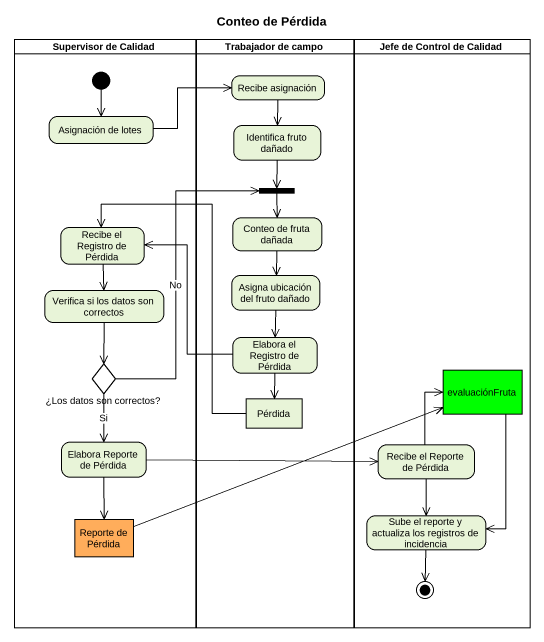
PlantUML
@startuml
title Conteo de Pérdida
hide empty description
state "Supervisor de Calidad" as Supervisor_de_Calidad <<partition>> {
  state "Asignación de lotes" as Asignación_de_lotes
  state "Recibe el Registro de Pérdida" as Recibe_el_Registro_de
  state "Verifica si los datos son correctos" as Verifica_si_los_datos_son
  state "¿Los datos son correctos?" as Los_datos_son_correctos <<choice>>
  state "Elabora Reporte de Pérdida" as Elabora_Reporte_de_Pérdida
  state "Reporte de Pérdida" as Reporte_de_Pérdida <<object>> #FFAD5B
  [*] --> Asignación_de_lotes
}
state "Trabajador de campo" as Trabajador_de_campo <<partition>> {
  state "Recibe asignación" as Recibe_asignación
  state "Identifica fruto dañado" as Identifica_fruto_dañado
  state fork1 <<join>>
  state "Conteo de fruta dañada" as Conteo_de_fruta_dañada
  state "Asigna ubicación del fruto dañado" as Asigna_ubicación_del_fruto
  state "Elabora el Registro de Pérdida" as Elabora_el_Registro_de
  state Pérdida <<object>>
}
state "Jefe de Control de Calidad" as Jefe_de_Control_de_Calidad <<partition>> {
  state evaluaciónFruta <<object>> #00FF00
  state "Recibe el Reporte de Pérdida" as Recibe_el_Reporte_de_Pérdida
  state "Sube el reporte y actualiza los registros de incidencia" as Sube_el_reporte_y_actualiza
  Sube_el_reporte_y_actualiza --> [*]
}
Recibe_asignación --> Identifica_fruto_dañado
Asignación_de_lotes -right-> Recibe_asignación
Identifica_fruto_dañado --> fork1
fork1 --> Conteo_de_fruta_dañada
Recibe_el_Registro_de --> Verifica_si_los_datos_son
Conteo_de_fruta_dañada --> Asigna_ubicación_del_fruto
Verifica_si_los_datos_son --> Los_datos_son_correctos
Asigna_ubicación_del_fruto --> Elabora_el_Registro_de
Los_datos_son_correctos -up-> fork1 : No
Los_datos_son_correctos --> Elabora_Reporte_de_Pérdida : Si
Elabora_el_Registro_de -up-> Recibe_el_Registro_de
Elabora_el_Registro_de --> Pérdida
evaluaciónFruta --> Sube_el_reporte_y_actualiza
Pérdida -up-> Recibe_el_Registro_de
Elabora_Reporte_de_Pérdida -right-> Recibe_el_Reporte_de_Pérdida
Elabora_Reporte_de_Pérdida --> Reporte_de_Pérdida
Recibe_el_Reporte_de_Pérdida -up-> evaluaciónFruta
Recibe_el_Reporte_de_Pérdida --> Sube_el_reporte_y_actualiza
Reporte_de_Pérdida -right-> evaluaciónFruta
@enduml
